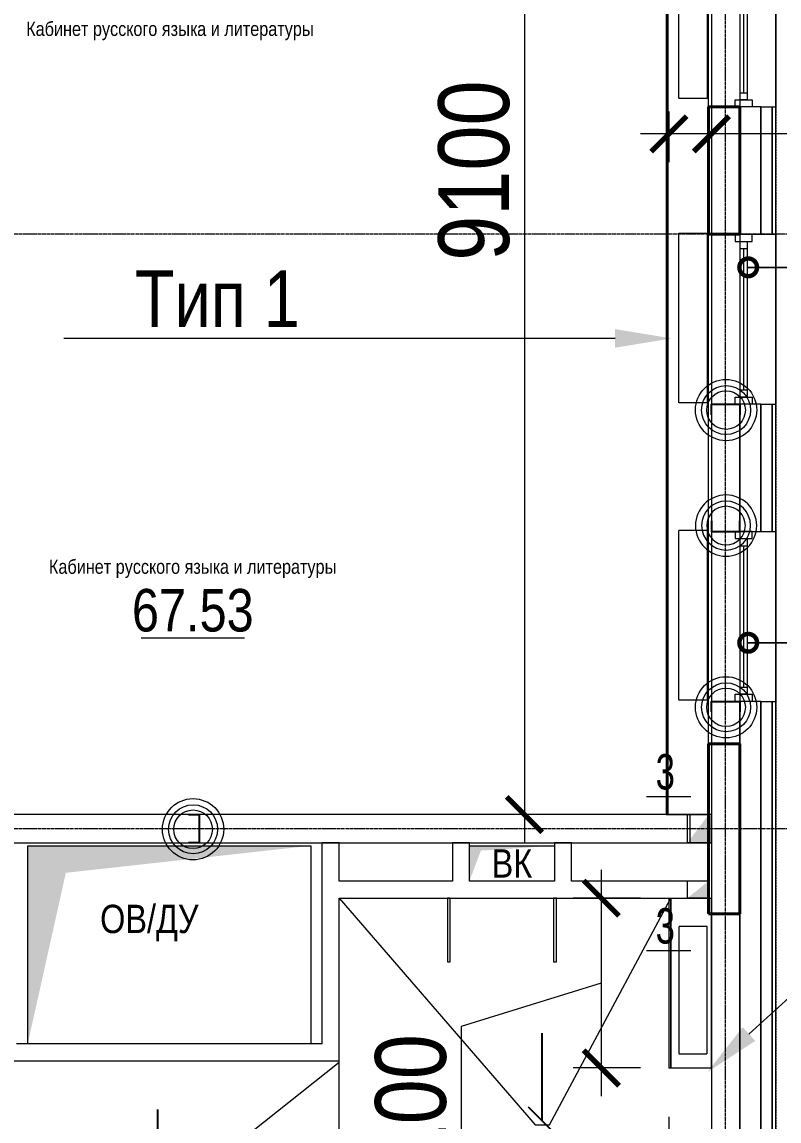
# Model space of a CAD drawing. Header units: millimetres. Extents: x -65509 to 912790, y 446 to 713294.
# Drawn here: x 499230 to 504578, y 554618 to 562383 of the extents above; entities that cross this region are included whole.
import ezdxf
from ezdxf import colors
from ezdxf.entities.mleader import LeaderData, LeaderLine
from ezdxf.enums import TextEntityAlignment as Align
from ezdxf.math import Vec2, Vec3

# ---------------------------------------------------------------- set-up
doc = ezdxf.new("R2010")
doc.units = ezdxf.units.MM
for name, pattern in [('CENTER2', [28.575, 19.05, -3.175, 3.175, -3.175]), ('DASHED', [19.05, 12.7, -6.35]), ('HIDDEN2', [4.7625, 3.175, -1.5875])]:
    doc.linetypes.add(name, pattern=pattern)
doc.layers.get('Defpoints').update_dxf_attribs({"color": 250})
for name, color, linetype, lineweight in [('A-AREA', 250, 'Continuous', 15), ('A-Wall_Материал_Газоблок_Контур', 250, 'Continuous', 0), ('АР_Area', 250, 'Continuous', 5), ('АР_Колонны', 250, 'Continuous', 30), ('АР_Окна', 250, 'Continuous', 5), ('АР_Отв. марка', 250, 'Continuous', 9), ('АР_площадь пом', 250, 'Continuous', 5), ('АР_Размеры обшивки', 250, 'Continuous', 5), ('АР_Стены ГКЛ', 250, 'Continuous', 15), ('АР_Стены ЖБ', 250, 'Continuous', 35), ('АР_Стены кирпич', 250, 'Continuous', 20), ('АР_Стены ПЕНОблок', 250, 'Continuous', 20), ('АР_Тонкая', 250, 'Continuous', 5), ('АР_Утеплитель', 250, 'Continuous', 0), ('ВК_Шахты', 250, 'Continuous', 9), ('Зашивка радиаторов тип 9 (до потолка_ облиц плитка)', 250, 'Continuous', 25), ('КМ_Фахверки', 250, 'Continuous', 25), ('Марка окна', 250, 'Continuous', 25), ('ОВ_Отопление', 250, 'Continuous', 5), ('ОВ_Шахты', 250, 'Continuous', 5), ('Размеры зашивки ГКЛ', 250, 'Continuous', 0), ('РД_Оси_100', 250, 'Continuous', 0), ('РД_Разуклонка к трапам', 124, 'Continuous', 0)]:
    doc.layers.add(name, color=color, linetype=linetype, lineweight=lineweight)
doc.layers.add('АР_Делит', color=250, linetype='Continuous', lineweight=0, plot=False)
doc.layers.add('АР_Отопительные приборы', color=1, linetype='HIDDEN2', lineweight=0, true_color=0xff0000)
doc.layers.add('Зашивка радиаторов тип 1 (фанера и МДФ)', color=7, linetype='Continuous', lineweight=0, true_color=0x000085)
doc.styles.add('Arial0', font='arial.ttf')
doc.styles.add('style1', font='ARIALN.TTF')
doc.dimstyles.new('Dim200_ареал', dxfattribs={"dimscale": 100, "dimtxt": 5, "dimasz": 2.5, "dimexe": 2, "dimexo": 2, "dimgap": 1, "dimtad": 1, "dimzin": 12, "dimdsep": 46, "dimtxsty": 'style1', "dimblk": 'ARCHTICK', "dimcen": 3, "dimdle": 2, "dimclrd": 256, "dimclre": 256, "dimaunit": 1, "dimadec": 0, "dimazin": 3, "dimtfac": 1, "dimtmove": 1, "dimatfit": 3, "dimldrblk": 'OPEN30', "dimfxl": 5, "dimfxlon": 1, "dimtolj": 1, "dimtzin": 0, "dimlwd": 9, "dimlwe": 9, "dimarcsym": 0})
doc.dimstyles.new('scale_100', dxfattribs={"dimtxt": 250, "dimasz": 125, "dimexe": 60, "dimexo": 100, "dimgap": 30, "dimtad": 1, "dimdec": 0, "dimdsep": 46, "dimtxsty": 'style1', "dimblk": 'OBLIQUE', "dimcen": 150, "dimdle": 60, "dimclrd": 256, "dimclre": 256, "dimclrt": 256, "dimadec": 0, "dimazin": 0, "dimtfac": 1, "dimtdec": 0, "dimtmove": 1, "dimatfit": 3, "dimldrblk": 'OBLIQUE', "dimfxl": 1, "dimtolj": 1, "dimtzin": 0, "dimarcsym": 0})

# ---------------------------------------------------------------- blocks, each defined once
blk = doc.blocks.new('otv')
at = {"linetype": 'Continuous'}
blk.add_lwpolyline([(0, -1), (0, 0), (1, 0), (1, -1)], close=True, dxfattribs=at)
blk.add_solid([(0, -1), (0, 0), (0.1346, -0.1366), (1, 0)], dxfattribs=at)
blk = doc.blocks.new('_DotSmall')
at = {"color": 0, "linetype": 'ByBlock', "const_width": 0.5}
blk.add_lwpolyline([(-0.0625, 0, 1), (0.0625, 0, 1)], format="xyb", close=True, dxfattribs=at)
blk = doc.blocks.new('Ф_пеноблок 200')
at = {"layer": 'АР_Делит', "color": 1}
for radius in [216.3, 173, 136.2]:
    blk.add_circle((103.4, -41.9), radius, dxfattribs=at)
at = {"layer": 'КМ_Фахверки'}
blk.add_lwpolyline([(0, -75), (0, 0), (200, 0), (200, -75)], dxfattribs=at)
blk = doc.blocks.new('СОШ_2200_АР_ОСИ_М100_28.05.24')
at = {"layer": 'АР_Делит', "color": 5, "linetype": 'DASHED'}
blk.add_lwpolyline([(114955, 135155), (114955, -355), (93595.036, -355), (93595.036, 13855), (94145, 13855), (94145, 68320), (66055, 68320), (66055, 13857.73), (83455, 13857.73), (83455, -355), (45245, -355), (45245, 13145), (44695, 13145), (44695, 26755), (45245, 26755), (45245, 68320), (20455, 68320), (20455, 26755), (27955, 26755), (27955, 13145), (-355, 13145), (-355, 100855), (37145, 100855), (37145, 129155)], dxfattribs=at)
at = {"layer": 'РД_Оси_100', "linetype": 'CENTER2'}
for p, q in [((114600, -6155), (114600, 139938.679)), ((119910, 54600), (94200, 54600)), ((119910, 50400), (94200, 50400))]:
    blk.add_line(p, q, dxfattribs=at)
blk = doc.blocks.new('_Oblique')
at = {"color": 0, "linetype": 'ByBlock', "lineweight": -2}
blk.add_line((-0.5, -0.5), (0.5, 0.5), dxfattribs=at)
blk = doc.blocks.new('Bottom_L_1600')
at = {"layer": 'АР_Отопительные приборы'}
blk.add_lwpolyline([(800, -100), (-800, -100), (-800, 100), (800, 100)], close=True, dxfattribs=at)
blk = doc.blocks.new('Bottom_L_1200')
at = {"layer": 'АР_Отопительные приборы'}
blk.add_lwpolyline([(600, -100), (-600, -100), (-600, 100), (600, 100)], close=True, dxfattribs=at)
blk = doc.blocks.new('Side_DPR_900')
at = {"layer": 'АР_Отопительные приборы'}
blk.add_lwpolyline([(-450, -100), (450, -100), (450, 100), (-450, 100)], close=True, dxfattribs=at)
blk = doc.blocks.new('_ArchTick')
at = {"color": 0, "linetype": 'ByBlock', "const_width": 0.15}
blk.add_lwpolyline([(-0.5, -0.5), (0.5, 0.5)], dxfattribs=at)
blk = doc.blocks.new('*D662')
at = {"layer": 'Defpoints', "color": 0, "lineweight": 25, "transparency": 16777216}
for p in [(503148.9, 565883.3), (502779.9, 556783.3), (503161.4, 556783.3)]:
    blk.add_point(p, dxfattribs=at)
at = {"layer": 'АР_Размеры обшивки', "lineweight": 9, "transparency": 16777216}
for p, q in [((502779.9, 566083.3), (502779.9, 556583.3)), ((502948.9, 565883.3), (502579.9, 565883.3)), ((502961.4, 556783.3), (502579.9, 556783.3))]:
    blk.add_line(p, q, dxfattribs=at)
at = {"layer": 'АР_Размеры обшивки', "lineweight": 9, "transparency": 16777216, "xscale": 250, "yscale": 250, "zscale": 250}
for p, rotation in [((502779.9, 565883.3), 90), ((502779.9, 556783.3), 270)]:
    blk.add_blockref('_ArchTick', p, dxfattribs=dict(at, rotation=rotation))
at = {"layer": 'АР_Размеры обшивки', "color": 0, "transparency": 16777216, "insert": (502424.6, 561333.3), "char_height": 500, "attachment_point": 5, "rotation": 90, "style": 'style1'}
blk.add_mtext('\\A1;9100', dxfattribs=at)
blk = doc.blocks.new('_Open30')
at = {"color": 0, "linetype": 'ByBlock', "lineweight": -2}
for p, q in [((-1, 0.268), (0, 0)), ((0, 0), (-1, -0.268)), ((0, 0), (-1, 0))]:
    blk.add_line(p, q, dxfattribs=at)
blk = doc.blocks.new('*D748')
at = {"layer": 'Defpoints', "color": 0, "lineweight": 25, "transparency": 16777216}
for p in [(503800.9, 556193.3), (503323, 554993.3), (503800.9, 554993.3)]:
    blk.add_point(p, dxfattribs=at)
at = {"layer": 'АР_Размеры обшивки', "lineweight": 9, "transparency": 16777216}
for p, q in [((503323, 556393.3), (503323, 554793.3)), ((503600.9, 556193.3), (503123, 556193.3)), ((503323, 555593.3), (502333.9, 555287.3)), ((502333.9, 555287.3), (502333.9, 553902.8)), ((503600.9, 554993.3), (503123, 554993.3))]:
    blk.add_line(p, q, dxfattribs=at)
at = {"layer": 'АР_Размеры обшивки', "lineweight": 9, "transparency": 16777216, "xscale": 250, "yscale": 250, "zscale": 250}
for p, rotation in [((503323, 556193.3), 90), ((503323, 554993.3), 270)]:
    blk.add_blockref('_ArchTick', p, dxfattribs=dict(at, rotation=rotation))
at = {"layer": 'АР_Размеры обшивки', "color": 0, "transparency": 16777216, "insert": (501978.6, 554595), "char_height": 500, "attachment_point": 5, "rotation": 90, "style": 'style1'}
blk.add_mtext('\\A1;1200', dxfattribs=at)
blk = doc.blocks.new('*D749')
at = {"layer": 'Defpoints', "color": 0, "lineweight": 25, "transparency": 16777216}
for p in [(503800.9, 554993.3), (504100.9, 554993.3), (503800.9, 554148.3)]:
    blk.add_point(p, dxfattribs=at)
at = {"layer": 'АР_Размеры обшивки', "lineweight": 9, "transparency": 16777216}
for p, q in [((503800.9, 554648.3), (503800.9, 553948.3)), ((504100.9, 554648.3), (504100.9, 553948.3)), ((504300.9, 554148.3), (503600.9, 554148.3)), ((506338, 554148.3), (504100.9, 554148.3))]:
    blk.add_line(p, q, dxfattribs=at)
at = {"layer": 'АР_Размеры обшивки', "lineweight": 9, "transparency": 16777216, "xscale": 250, "yscale": 250, "zscale": 250, "rotation": 180}
blk.add_blockref('_ArchTick', (503800.9, 554148.3), dxfattribs=at)
at = {"layer": 'АР_Размеры обшивки', "lineweight": 9, "transparency": 16777216, "xscale": 250, "yscale": 250, "zscale": 250}
blk.add_blockref('_ArchTick', (504100.9, 554148.3), dxfattribs=at)
at = {"layer": 'АР_Размеры обшивки', "color": 0, "transparency": 16777216, "insert": (505785.9, 554503.6), "char_height": 500, "attachment_point": 5, "style": 'style1'}
blk.add_mtext('\\A1;300', dxfattribs=at)
blk = doc.blocks.new('*D764')
at = {"layer": 'Defpoints', "color": 0, "lineweight": 25, "transparency": 16777216}
for p in [(503800.9, 561950.3), (504100.9, 561950.3), (503800.9, 561592.3)]:
    blk.add_point(p, dxfattribs=at)
at = {"layer": 'АР_Размеры обшивки', "lineweight": 9, "transparency": 16777216}
for p, q in [((503800.9, 561750.3), (503800.9, 561392.3)), ((504100.9, 561750.3), (504100.9, 561392.3)), ((504300.9, 561592.3), (503600.9, 561592.3)), ((506228, 561592.3), (504100.9, 561592.3))]:
    blk.add_line(p, q, dxfattribs=at)
at = {"layer": 'АР_Размеры обшивки', "lineweight": 9, "transparency": 16777216, "xscale": 250, "yscale": 250, "zscale": 250, "rotation": 180}
blk.add_blockref('_ArchTick', (503800.9, 561592.3), dxfattribs=at)
at = {"layer": 'АР_Размеры обшивки', "lineweight": 9, "transparency": 16777216, "xscale": 250, "yscale": 250, "zscale": 250}
blk.add_blockref('_ArchTick', (504100.9, 561592.3), dxfattribs=at)
at = {"layer": 'АР_Размеры обшивки', "color": 0, "transparency": 16777216, "insert": (505675.9, 561947.6), "char_height": 500, "attachment_point": 5, "style": 'style1'}
blk.add_mtext('\\A1;300', dxfattribs=at)
blk = doc.blocks.new('MOK-МаркаПом_овал_ареал')
for p, q in [((-2.986, 3.764), (3.522, 3.764)), ((-2.75, -3), (2.75, -3))]:
    blk.add_line(p, q)
for centre, radius, start, end in [((-2.986, 0.215), 3.55, 90, 270), ((3.522, 0.215), 3.55, 270, 90), ((-7.411, 0), 7.161, 0, 0.00095)]:
    blk.add_arc(centre, radius, start, end)
at = {"color": 0, "style": 'style1'}
blk.add_attdef('АР-ПОМЕЩЕНИЕ:НОМЕР', text='', height=3, dxfattribs=at).set_placement((0.261, 0), align=Align.MIDDLE)
blk = doc.blocks.new('MOK-МаркаПомещения1')
at = {"layer": 'A-AREA', "color": 0}
blk.add_line((-3.651, -1.944), (3.649, -1.944), dxfattribs=at)
at = {"layer": 'A-AREA', "color": 0, "style": 'style1'}
blk.add_attdef('АР-ПОМЕЩЕНИЕ:ПЛОЩАДЬ', text='', height=3, dxfattribs=at).set_placement((0, 0), align=Align.MIDDLE)
at = {"layer": 'Defpoints', "style": 'style1', "flags": 8}
blk.add_attdef('АР-ПОМЕЩЕНИЕ:НАИМЕНОВАНИЕ', text='', height=1, dxfattribs=at).set_placement((0, 2.956), align=Align.MIDDLE)
blk = doc.blocks.new('MOK-МаркаПроема инж.')
blk.add_line((-1.328, -1.754), (1.802, -1.754))
at = {"color": 0, "style": 'Arial0', "width": 0.7}
blk.add_attdef('АР-ПРОЕМ:Коробка', text='', height=2.5, dxfattribs=at).set_placement((0, 0), align=Align.MIDDLE)

msp = doc.modelspace()

# ---------------------------------------------------------------- hatches: boundary and pattern name
at = {"layer": 'ОВ_Отопление', "linetype": 'Continuous', "lineweight": 5}
for points in [[(504080.882, 556583.318), (504080.882, 556783.318), (504005.882, 556683.318)], [(504100.882, 556583.318), (504100.882, 556783.318), (504025.882, 556683.318)], [(503930.882, 556583.318), (504080.882, 556583.318), (504005.882, 556683.318)], [(503950.882, 556583.318), (504100.882, 556583.318), (504025.882, 556683.318)], [(504080.882, 556193.318), (504080.882, 556313.318), (504005.882, 556253.318)], [(504080.882, 556193.318), (504080.882, 556313.318), (504005.882, 556253.318)], [(503930.882, 556193.318), (504080.882, 556193.318), (504005.882, 556253.318)], [(503930.882, 556193.318), (504080.882, 556193.318), (504005.882, 556253.318)]]:
    msp.add_hatch(color=256, dxfattribs=at).paths.add_polyline_path(points, flags=0)

# ---------------------------------------------------------------- linework, layer by layer
at = {"layer": 'A-Wall_Материал_Газоблок_Контур', "linetype": 'Continuous', "lineweight": 0}
for p, q in [((504100.882, 565083.318), (504100.882, 561783.318)), ((504555.882, 561783.318), (504555.882, 565083.318)), ((504100.882, 560883.318), (504100.882, 559683.318)), ((504100.882, 558783.318), (504100.882, 557583.318))]:
    msp.add_line(p, q, dxfattribs=at)
at = {"layer": 'АР_Колонны', "linetype": 'HIDDEN2', "lineweight": 25}
for p, q in [((504080.882, 561783.318), (504300.882, 561783.318)), ((504080.882, 560883.318), (504080.882, 561783.318)), ((504080.882, 557283.318), (504300.882, 557283.318)), ((504080.882, 556083.318), (504080.882, 557283.318)), ((504300.882, 557283.318), (504300.882, 556083.318)), ((504300.882, 556083.318), (504080.882, 556083.318))]:
    msp.add_line(p, q, dxfattribs=at)
at = {"layer": 'АР_Колонны', "linetype": 'Continuous', "lineweight": 35}
for p, q in [((504080.882, 561783.318), (504080.882, 560883.318)), ((504300.882, 561783.318), (504080.882, 561783.318)), ((504080.882, 557283.318), (504080.882, 556083.318)), ((504300.882, 557283.318), (504080.882, 557283.318)), ((504300.882, 556083.318), (504300.882, 557283.318)), ((504080.882, 556083.318), (504300.882, 556083.318))]:
    msp.add_line(p, q, dxfattribs=at)
at = {"layer": 'АР_Окна', "linetype": 'Continuous', "lineweight": 5}
for p, q in [((504100.882, 565083.318), (504100.882, 561783.318)), ((504555.882, 565083.318), (504555.882, 561783.318)), ((504328.382, 564983.318), (504328.382, 561883.318)), ((504303.382, 561883.318), (504353.382, 561883.318)), ((504100.882, 560883.318), (504100.882, 559683.318)), ((504303.382, 559783.318), (504353.382, 559783.318)), ((504100.882, 558783.318), (504100.882, 557583.318)), ((504303.382, 558683.318), (504353.382, 558683.318))]:
    msp.add_line(p, q, dxfattribs=at)
for points in [[(504303.382, 565033.318), (504353.382, 565033.318), (504353.382, 561833.318), (504303.382, 561833.318)], [(504388.382, 561833.318), (504388.382, 561783.318), (504268.382, 561783.318), (504268.382, 561833.318)], [(504388.382, 559733.318), (504388.382, 559683.318), (504268.382, 559683.318), (504268.382, 559733.318)], [(504388.382, 558733.318), (504388.382, 558783.318), (504268.382, 558783.318), (504268.382, 558733.318)]]:
    msp.add_lwpolyline(points, close=True, dxfattribs=at)
at = {"layer": 'АР_Стены ГКЛ', "linetype": 'Continuous', "lineweight": 15}
for p, q in [((502255.882, 556193.318), (502235.882, 556193.318)), ((502235.882, 556193.318), (502235.882, 555743.318)), ((502255.882, 555743.318), (502255.882, 556193.318)), ((503005.882, 556193.318), (502985.882, 556193.318)), ((502985.882, 556193.318), (502985.882, 555743.318)), ((503005.882, 555743.318), (503005.882, 556193.318)), ((502235.882, 555743.318), (502255.882, 555743.318)), ((502985.882, 555743.318), (503005.882, 555743.318))]:
    msp.add_line(p, q, dxfattribs=at)
at = {"layer": 'АР_Стены ЖБ', "linetype": 'Continuous', "lineweight": 40}
for p, q in [((504300.882, 561783.318), (504080.882, 561783.318)), ((504080.882, 561783.318), (504080.882, 560883.318)), ((504300.882, 557283.318), (504080.882, 557283.318)), ((504080.882, 557283.318), (504080.882, 556083.318)), ((504300.882, 556083.318), (504300.882, 557283.318)), ((504080.882, 556083.318), (504300.882, 556083.318))]:
    msp.add_line(p, q, dxfattribs=at)
at = {"layer": 'АР_Стены кирпич', "linetype": 'Continuous', "lineweight": 20}
for p, q in [((501470.882, 556583.318), (501350.882, 556583.318)), ((501350.882, 555163.318), (501350.882, 556583.318)), ((501470.882, 556313.318), (501470.882, 556583.318)), ((502391.248, 556583.318), (502271.248, 556583.318)), ((502271.248, 556583.318), (502271.248, 556313.318)), ((502391.248, 556313.318), (502391.248, 556583.318)), ((503111.248, 556583.318), (502991.248, 556583.318)), ((502991.248, 556583.318), (502991.248, 556313.318)), ((503111.248, 556313.318), (503111.248, 556583.318)), ((502271.248, 556313.318), (501470.882, 556313.318)), ((502991.248, 556313.318), (502391.248, 556313.318)), ((504080.882, 556313.318), (503111.248, 556313.318)), ((504080.882, 556193.318), (504080.882, 556313.318)), ((501470.882, 556193.318), (504080.882, 556193.318)), ((501470.882, 555043.318), (501470.882, 556193.318)), ((501350.882, 555163.318), (499190.882, 555163.318)), ((498700.882, 555043.318), (501470.882, 555043.318))]:
    msp.add_line(p, q, dxfattribs=at)
at = {"layer": 'АР_Стены ПЕНОблок', "linetype": 'Continuous', "lineweight": 20}
for p, q in [((504300.882, 561783.318), (504100.882, 561783.318)), ((504100.882, 561783.318), (504100.882, 560883.318)), ((504300.882, 559683.318), (504100.882, 559683.318)), ((504100.882, 559683.318), (504100.882, 558783.318)), ((504300.882, 558783.318), (504300.882, 559683.318)), ((504100.882, 558783.318), (504300.882, 558783.318)), ((504100.882, 557583.318), (504100.882, 547783.318)), ((504100.882, 556783.318), (496510.882, 556783.318)), ((504100.882, 556583.318), (504100.882, 556783.318)), ((496510.882, 556583.318), (504100.882, 556583.318))]:
    msp.add_line(p, q, dxfattribs=at)
at = {"layer": 'АР_Тонкая', "linetype": 'Continuous', "lineweight": 5}
for p, q in [((504450.882, 561783.318), (504555.882, 561783.318)), ((504450.882, 559683.318), (504555.882, 559683.318)), ((504450.882, 559683.318), (504450.882, 558783.318)), ((504530.882, 558783.318), (504530.882, 559683.318)), ((504530.882, 559683.318), (504530.882, 558783.318)), ((504555.882, 558783.318), (504555.882, 559683.318)), ((504450.882, 558783.318), (504555.882, 558783.318))]:
    msp.add_line(p, q, dxfattribs=at)
at = {"layer": 'АР_Утеплитель', "linetype": 'Continuous', "lineweight": 0}
for p, q in [((504450.882, 561783.318), (504300.882, 561783.318)), ((504450.882, 559683.318), (504300.882, 559683.318)), ((504300.882, 559683.318), (504300.882, 558783.318)), ((504450.882, 558783.318), (504450.882, 559683.318)), ((504300.882, 558783.318), (504450.882, 558783.318))]:
    msp.add_line(p, q, dxfattribs=at)
at = {"layer": 'Зашивка радиаторов тип 1 (фанера и МДФ)', "linetype": 'Continuous', "lineweight": 0}
for p, q in [((503780.883, 565883.318), (503780.882, 556783.318)), ((503793.383, 565883.318), (503793.382, 556783.318)), ((503793.382, 556783.318), (503793.383, 565883.318)), ((504080.882, 556783.318), (504080.883, 565883.318)), ((503780.882, 556783.318), (503793.382, 556783.318)), ((503793.382, 556783.318), (504080.882, 556783.318))]:
    msp.add_line(p, q, dxfattribs=at)
at = {"layer": 'Зашивка радиаторов тип 9 (до потолка_ облиц плитка)', "linetype": 'Continuous', "lineweight": 0}
for p, q in [((503800.882, 556193.318), (504100.882, 556193.318)), ((503800.882, 556193.318), (503800.882, 554993.318)), ((503813.382, 556193.318), (503813.382, 554993.318)), ((503813.382, 554993.318), (503813.382, 556193.318)), ((504100.882, 554993.318), (504100.882, 556193.318)), ((503800.882, 554993.318), (504100.882, 554993.318))]:
    msp.add_line(p, q, dxfattribs=at)
at = {"layer": 'ОВ_Отопление', "linetype": 'Continuous', "lineweight": 9}
for p, q in [((504080.882, 556783.318), (503930.882, 556783.318)), ((503930.882, 556583.318), (503930.882, 556783.318)), ((504100.882, 556783.318), (503950.882, 556783.318)), ((503950.882, 556583.318), (503950.882, 556783.318)), ((504080.882, 556583.318), (504080.882, 556783.318)), ((504100.882, 556583.318), (504100.882, 556783.318)), ((504080.882, 556583.318), (503930.882, 556583.318)), ((504100.882, 556583.318), (503950.882, 556583.318)), ((504080.882, 556313.318), (503930.882, 556313.318)), ((503930.882, 556193.318), (503930.882, 556313.318)), ((504080.882, 556313.318), (503930.882, 556313.318)), ((503930.882, 556193.318), (503930.882, 556313.318)), ((504080.882, 556193.318), (504080.882, 556313.318)), ((504080.882, 556193.318), (504080.882, 556313.318)), ((504080.882, 556193.318), (503930.882, 556193.318)), ((504080.882, 556193.318), (503930.882, 556193.318))]:
    msp.add_line(p, q, dxfattribs=at)
at = {"layer": 'РД_Разуклонка к трапам', "ltscale": 2}
for points in [[(501470.882, 556193.318), (502855.882, 554592.445), (502955.882, 554592.445), (503813.382, 556193.318)], [(496510.882, 555033.319), (500143.625, 554058.318), (500243.625, 554058.318), (501470.882, 555033.318)], [(501470.882, 553925.316), (501470.882, 555043.318)]]:
    msp.add_lwpolyline(points, dxfattribs=at)

# ---------------------------------------------------------------- block references
at = {"layer": 'АР_Area', "linetype": 'Continuous', "lineweight": 5}
ref = msp.add_blockref('MOK-МаркаПом_овал_ареал', (500285.837, 562804.219), dxfattribs=dict(at, xscale=100, yscale=100, zscale=100))
ref.add_attrib('АР-ПОМЕЩЕНИЕ:НОМЕР', '4.049', dxfattribs={"layer": '0', "color": 0, "height": 350, "style": 'style1'}).set_placement((500285.837, 562804.219), align=Align.MIDDLE)
ref.add_attrib('АР-ПОМЕЩЕНИЕ:НАИМЕНОВАНИЕ', 'Кабинет русского языка и литературы', dxfattribs={"layer": 'Defpoints', "color": 2, "height": 100, "style": 'style1'}).set_placement((500276.422, 562322.826), align=Align.MIDDLE)
at = {"layer": 'АР_Отв. марка', "linetype": 'Continuous', "lineweight": 9, "xscale": 100, "yscale": 100, "zscale": 100}
for p in [(503774.999, 557086.059), (503774.999, 555997.444)]:
    msp.add_blockref('MOK-МаркаПроема инж.', p, dxfattribs=at).add_auto_attribs({'АР-ПРОЕМ:Коробка': '3'})
at = {"layer": 'АР_Отопительные приборы'}
for name, p, rotation in [('Bottom_L_1600', (503970.882, 562641.938), 89.99999999999999), ('Bottom_L_1200', (503970.882, 560291.938), 89.99999999999999), ('Bottom_L_1200', (503970.882, 558191.938), 89.99999999999999), ('Side_DPR_900', (503970.882, 555543.318), 90)]:
    msp.add_blockref(name, p, dxfattribs=dict(at, rotation=rotation))
at = {"layer": 'АР_площадь пом', "linetype": 'Continuous', "lineweight": 5}
ref = msp.add_blockref('MOK-МаркаПомещения1', (500437.111, 558227.403), dxfattribs=dict(at, xscale=100, yscale=100, zscale=100))
ref.add_attrib('АР-ПОМЕЩЕНИЕ:НАИМЕНОВАНИЕ', 'Кабинет русского языка и литературы', dxfattribs={"layer": 'Defpoints', "height": 100, "style": 'style1'}).set_placement((500437.111, 558522.966), align=Align.MIDDLE)
ref.add_attrib('АР-ПОМЕЩЕНИЕ:ПЛОЩАДЬ', '67.53', dxfattribs={"layer": 'A-AREA', "color": 0, "height": 300, "style": 'style1'}).set_placement((500437.111, 558227.403), align=Align.MIDDLE)
at = {"layer": 'ВК_Шахты', "xscale": 600, "yscale": 250}
msp.add_blockref('otv', (502391.248, 556563.318), dxfattribs=at)
at = {"layer": 'КМ_Фахверки'}
msp.add_blockref('Ф_пеноблок 200', (504100.882, 559683.318), dxfattribs=at)
at = {"layer": 'КМ_Фахверки', "xscale": -1, "rotation": 180}
msp.add_blockref('Ф_пеноблок 200', (504100.882, 558783.318), dxfattribs=at)
at = {"layer": 'КМ_Фахверки', "rotation": 270}
msp.add_blockref('Ф_пеноблок 200', (500480.882, 556783.318), dxfattribs=at)
at = {"layer": 'ОВ_Шахты', "xscale": 2000, "yscale": 1400}
msp.add_blockref('otv', (499270.882, 556563.318), dxfattribs=at)

# ---------------------------------------------------------------- texts
at = {"layer": 'ВК_Шахты', "insert": (502691.248, 556438.318), "char_height": 200, "width": 600, "attachment_point": 5, "style": 'style1'}
msp.add_mtext('ВК', dxfattribs=at)
at = {"layer": 'ОВ_Шахты', "insert": (500129.882, 556017.318), "char_height": 200, "width": 3740.42675, "attachment_point": 5, "style": 'style1'}
msp.add_mtext('ОВ/ДУ', dxfattribs=at)

# ---------------------------------------------------------------- dimensions: what is measured, and where the dimension line sits
at = {"layer": 'АР_Размеры обшивки'}
dim = msp.add_linear_dim(base=(502779.883, 556783.318), p1=(503148.883, 565883.318), p2=(503161.384, 556783.318), angle=90, dimstyle='Dim200_ареал', override={"dimdec": 0}, dxfattribs=at)
dim.commit()
dim.dimension.update_dxf_attribs({"geometry": '*D662', "text_midpoint": (502424.597, 561333.318)})
for base, p1, p2, picture, middle in [((503800.878, 561592.318), (504100.878, 561950.318), (503800.878, 561950.318), '*D764', (505675.882, 561212.032)), ((503800.882, 554148.266), (504100.882, 554993.318), (503800.882, 554993.318), '*D749', (505785.882, 554403.032))]:
    dim = msp.add_linear_dim(base=base, p1=p1, p2=p2, dimstyle='Dim200_ареал', override={"dimdec": 0}, dxfattribs=at)
    dim.commit()
    dim.dimension.update_dxf_attribs({"geometry": picture, "text_midpoint": middle, "dimtype": 160})
dim = msp.add_linear_dim(base=(503323.034, 554993.318), p1=(503800.882, 556193.318), p2=(503800.882, 554993.318), angle=90, dimstyle='Dim200_ареал', override={"dimdec": 0}, dxfattribs=at)
dim.commit()
dim.dimension.update_dxf_attribs({"geometry": '*D748', "text_midpoint": (502333.882, 555187.266), "dimtype": 160})

# ---------------------------------------------------------------- leaders
at = {"layer": 'Марка окна', "lineweight": 0, "ltscale": 20}
ml = msp.add_multileader_mtext('Standard', dxfattribs=at)
ml.set_content('+16.200\\P+13.500', color=256, style='style1')
ml.set_leader_properties(color=256, linetype='ByLayer', lineweight=-1)
ml.set_arrow_properties(name='DOTSMALL')
ml.build(insert=Vec2(0, 0))
ml.multileader.update_dxf_attribs({"text_left_attachment_type": 6, "text_right_attachment_type": 6, "dogleg_length": 200, "arrow_head_size": 250})
ctx = ml.context
ctx.base_point, ctx.char_height, ctx.arrow_head_size, ctx.landing_gap_size, ctx.plane_origin = Vec3(506020.474, 560652.287), 250, 250, 0, Vec3(506415.451, 559967.76)
ctx.left_attachment, ctx.right_attachment = 6, 6
notes = []
notes.append((ctx, [(1, (1, 1, 0), (504958.869, 560652.287), (1, 0), 1061.605, [(0, [(504360.754, 560649.616)], 0, [])])]))
ctx.mtext.insert, ctx.mtext.line_spacing_factor, ctx.mtext.flow_direction = Vec3(506020.474, 560952.287), 0.96, 5
ctx.mtext.has_bg_fill, ctx.mtext.bg_color, ctx.mtext.bg_scale_factor, ctx.mtext.bg_transparency, ctx.mtext.use_window_bg_color = 1, -1027028792, 1.5, 0, 1
ml = msp.add_multileader_mtext('Standard', dxfattribs=at)
ml.set_content('+16.200\\P+13.500', color=256, style='style1')
ml.set_leader_properties(color=256, linetype='ByLayer', lineweight=-1)
ml.set_arrow_properties(name='DOTSMALL')
ml.build(insert=Vec2(0, 0))
ml.multileader.update_dxf_attribs({"text_left_attachment_type": 6, "text_right_attachment_type": 6, "dogleg_length": 200, "arrow_head_size": 250})
ctx = ml.context
ctx.base_point, ctx.char_height, ctx.arrow_head_size, ctx.landing_gap_size, ctx.plane_origin = Vec3(506020.474, 558000.052), 250, 250, 0, Vec3(506415.451, 557315.525)
ctx.left_attachment, ctx.right_attachment = 6, 6
notes.append((ctx, [(1, (1, 1, 0), (504958.869, 558000.052), (1, 0), 1061.605, [(0, [(504360.754, 557997.381)], 0, [])])]))
ctx.mtext.insert, ctx.mtext.line_spacing_factor, ctx.mtext.flow_direction = Vec3(506020.474, 558300.052), 0.96, 5
ctx.mtext.has_bg_fill, ctx.mtext.bg_color, ctx.mtext.bg_scale_factor, ctx.mtext.bg_transparency, ctx.mtext.use_window_bg_color = 1, -1027028792, 1.5, 0, 1
at = {"layer": 'Размеры зашивки ГКЛ'}
ml = msp.add_multileader_mtext('Standard', dxfattribs=at)
ml.set_content('\\pxsm1;Тип 1 ', color=(0, 0, 138), style='style1')
ml.set_leader_properties(color=256, linetype='ByLayer', lineweight=9)
ml.build(insert=Vec2(0, 0))
ml.multileader.update_dxf_attribs({"has_dogleg": 0, "text_left_attachment_type": 6, "text_right_attachment_type": 6, "text_bottom_attachment_type": 10, "dogleg_length": 25, "arrow_head_size": 400})
ctx = ml.context
ctx.base_point, ctx.char_height, ctx.arrow_head_size, ctx.landing_gap_size, ctx.plane_origin = Vec3(499977.366, 560147.654), 400, 400, 50, Vec3(494391.298, 567118.218)
ctx.left_attachment, ctx.right_attachment, ctx.top_attachment = 6, 6, 10
notes.append((ctx, [(1, (1, 1, 0), (501172.762, 560147.654), (-1, 0), 25, [(1, [(503820.174, 560147.654)], 0, [])])]))
ctx.mtext.insert, ctx.mtext.width, ctx.mtext.defined_height, ctx.mtext.line_spacing_factor, ctx.mtext.flow_direction = Vec3(500027.366, 560627.654), 1668.44707, 600, 0.3, 5
ml = msp.add_multileader_mtext('Standard', dxfattribs=at)
ml.set_content('\\pxsm1;Тип 9  ', color=(0, 0, 138), style='style1')
ml.set_leader_properties(color=256, linetype='ByLayer', lineweight=9)
ml.build(insert=Vec2(0, 0))
ml.multileader.update_dxf_attribs({"has_dogleg": 0, "text_left_attachment_type": 6, "text_right_attachment_type": 6, "text_bottom_attachment_type": 10, "dogleg_length": 25, "arrow_head_size": 400})
ctx = ml.context
ctx.base_point, ctx.char_height, ctx.arrow_head_size, ctx.landing_gap_size, ctx.plane_origin = Vec3(505223.966, 556017.054), 400, 400, 50, Vec3(494195.636, 561933.621)
ctx.left_attachment, ctx.right_attachment, ctx.top_attachment = 6, 6, 10
notes.append((ctx, [(0, (1, 1, 0), (505198.966, 556017.054), (1, 0), 25, [(1, [(504070.882, 554963.056)], 0, [])])]))
ctx.mtext.insert, ctx.mtext.width, ctx.mtext.defined_height, ctx.mtext.line_spacing_factor, ctx.mtext.flow_direction = Vec3(505273.966, 556497.054), 1668.44707, 600, 0.3, 5
at = {"layer": 'РД_Разуклонка к трапам', "ltscale": 2}
for points in [[(502905.934, 554619.518), (502905.934, 555238.797)], [(500190.974, 554080.031), (500190.974, 554699.31)]]:
    msp.add_leader(points, dimstyle='scale_100', override={"dimasz": 200, "dimgap": 30, "dimtad": 0}, dxfattribs=at)
for ctx, leaders in notes:
    for number, flags, end, landing, length, lines in leaders:
        leader = LeaderData()
        leader.index, (leader.has_last_leader_line, leader.has_dogleg_vector, leader.attachment_direction) = number, flags
        leader.last_leader_point, leader.dogleg_vector, leader.dogleg_length = Vec3(end), Vec3(landing), length
        for number, points, colour, breaks in lines:
            line = LeaderLine()
            line.index, line.vertices, line.color, line.breaks = number, Vec3.list(points), colors.encode_raw_color(colour), breaks
            leader.lines.append(line)
        ctx.leaders.append(leader)

# ---------------------------------------------------------------- next in the draw order: linework, layer by layer
at = {"layer": 'A-Wall_Материал_Газоблок_Контур', "linetype": 'Continuous', "lineweight": 0}
for p, q in [((504555.882, 559683.318), (504555.882, 560883.318)), ((504555.882, 557583.318), (504555.882, 558783.318))]:
    msp.add_line(p, q, dxfattribs=at)
at = {"layer": 'АР_Колонны', "linetype": 'HIDDEN2', "lineweight": 25}
for p, q in [((504300.882, 561783.318), (504300.882, 560883.318)), ((504300.882, 560883.318), (504080.882, 560883.318))]:
    msp.add_line(p, q, dxfattribs=at)
at = {"layer": 'АР_Колонны', "linetype": 'Continuous', "lineweight": 35}
for p, q in [((504300.882, 560883.318), (504300.882, 561783.318)), ((504080.882, 560883.318), (504300.882, 560883.318))]:
    msp.add_line(p, q, dxfattribs=at)
at = {"layer": 'АР_Окна', "linetype": 'Continuous', "lineweight": 5}
for p, q in [((504555.882, 560883.318), (504555.882, 559683.318)), ((504303.382, 560783.318), (504353.382, 560783.318)), ((504328.382, 560783.318), (504328.382, 559783.318)), ((504555.882, 558783.318), (504555.882, 557583.318)), ((504328.382, 558683.318), (504328.382, 557683.318)), ((504303.382, 557683.318), (504353.382, 557683.318))]:
    msp.add_line(p, q, dxfattribs=at)
for points in [[(504388.382, 560833.318), (504388.382, 560883.318), (504268.382, 560883.318), (504268.382, 560833.318)], [(504303.382, 560833.318), (504353.382, 560833.318), (504353.382, 559733.318), (504303.382, 559733.318)], [(504303.382, 558733.318), (504353.382, 558733.318), (504353.382, 557633.318), (504303.382, 557633.318)], [(504388.382, 557633.318), (504388.382, 557583.318), (504268.382, 557583.318), (504268.382, 557633.318)]]:
    msp.add_lwpolyline(points, close=True, dxfattribs=at)
at = {"layer": 'АР_Стены ЖБ', "linetype": 'Continuous', "lineweight": 40}
for p, q in [((504300.882, 560883.318), (504300.882, 561783.318)), ((504080.882, 560883.318), (504300.882, 560883.318))]:
    msp.add_line(p, q, dxfattribs=at)
at = {"layer": 'АР_Стены ПЕНОблок', "linetype": 'Continuous', "lineweight": 20}
for p, q in [((504300.882, 560883.318), (504300.882, 561783.318)), ((504100.882, 560883.318), (504300.882, 560883.318)), ((504300.882, 557583.318), (504100.882, 557583.318)), ((504300.882, 547783.318), (504300.882, 557583.318))]:
    msp.add_line(p, q, dxfattribs=at)
at = {"layer": 'АР_Тонкая', "linetype": 'Continuous', "lineweight": 5}
for p, q in [((504450.882, 561783.318), (504450.882, 560883.318)), ((504530.882, 560883.318), (504530.882, 561783.318)), ((504530.882, 561783.318), (504530.882, 560883.318)), ((504555.882, 560883.318), (504555.882, 561783.318)), ((504450.882, 560883.318), (504555.882, 560883.318)), ((504450.882, 557583.318), (504555.882, 557583.318)), ((504450.882, 557583.318), (504450.882, 547783.318)), ((504530.882, 547783.318), (504530.882, 557583.318)), ((504530.882, 557583.318), (504530.882, 547783.318)), ((504555.882, 547783.318), (504555.882, 557583.318))]:
    msp.add_line(p, q, dxfattribs=at)
at = {"layer": 'АР_Утеплитель', "linetype": 'Continuous', "lineweight": 0}
for p, q in [((504300.882, 561783.318), (504300.882, 560883.318)), ((504450.882, 560883.318), (504450.882, 561783.318)), ((504300.882, 560883.318), (504450.882, 560883.318)), ((504450.882, 557583.318), (504300.882, 557583.318)), ((504300.882, 557583.318), (504300.882, 547783.318)), ((504450.882, 547783.318), (504450.882, 557583.318))]:
    msp.add_line(p, q, dxfattribs=at)
at = {"layer": 'КМ_Фахверки', "lineweight": 5}
msp.add_lwpolyline([(435451.032, 597333.318), (504300.882, 597333.318), (504300.882, 506183.318), (435100.882, 506183.318), (435100.882, 574808.318), (435451.032, 574808.318), (435451.032, 597333.318)], dxfattribs=at)

# ---------------------------------------------------------------- next in the draw order: block references
at = {"layer": 'КМ_Фахверки'}
msp.add_blockref('Ф_пеноблок 200', (504100.882, 557583.318), dxfattribs=at)
at = {"layer": 'РД_Оси_100'}
msp.add_blockref('СОШ_2200_АР_ОСИ_М100_28.05.24', (389600.882, 506283.318), dxfattribs=at)

doc.saveas('drawing.dxf')
